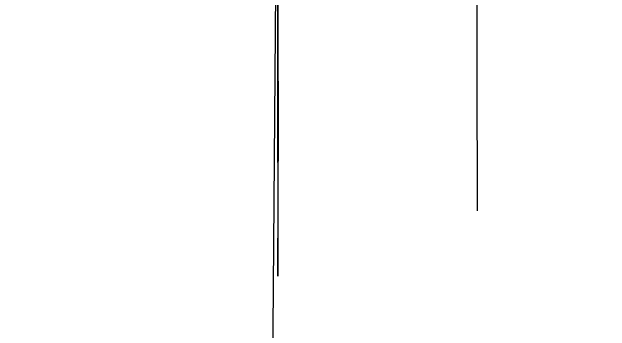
# Model space of a CAD drawing. Header units: millimetres. Extents: x 2834 to 2899, y 1629 to 1741.
# Drawn here: x 2891.01 to 2898.29, y 1648.34 to 1652.22 of the extents above; entities that cross this region are included whole.
import ezdxf

# ---------------------------------------------------------------- set-up
doc = ezdxf.new("R2010")
doc.units = ezdxf.units.MM
doc.linetypes.add('HIDDEN2', pattern=[0.1875, 0.125, -0.0625])
for name, color, linetype in [('01-BFL-G00-L01-M0', 10, 'Continuous'), ('02-TWB-G00-L01-M0', 5, 'Continuous'), ('09-SYM-G00-L01-GEHSTEIG', 8, 'Continuous')]:
    doc.layers.add(name, color=color, linetype=linetype)
doc.layers.add('09-VER-G00-L01-GEBÄUDE', color=5, linetype='Continuous', plot=False)
doc.layers.add('09-VER-G00-L01-GRUNDSTÜCKSGRENZE', color=161, linetype='Continuous', lineweight=25)

msp = doc.modelspace()

# ---------------------------------------------------------------- linework, layer by layer
at = {"layer": '01-BFL-G00-L01-M0', "linetype": 'HIDDEN2', "ltscale": 3}
msp.add_lwpolyline([(2894.5378, 1718.7279), (2894.4279, 1703.5781), (2894.2409, 1685.5881), (2894.2375, 1655.0743), (2894.2449, 1649.0092)], dxfattribs=at)
at = {"layer": '02-TWB-G00-L01-M0'}
msp.add_lwpolyline([(2882.9576, 1648.8657), (2882.9815, 1655.1428), (2894.2366, 1654.9809), (2894.2449, 1649.0092)], dxfattribs=at)
at = {"layer": '09-SYM-G00-L01-GEHSTEIG'}
msp.add_lwpolyline([(2896.6743, 1649.8045), (2896.6639, 1654.9455, 0.186744), (2897.5893, 1655.3813, 0.224279), (2897.9703, 1656.5301), (2898.0182, 1665.7237), (2898.0581, 1670.9644), (2898.0581, 1670.9644), (2898.0581, 1670.9644), (2898.1155, 1677.8581), (2898.1727, 1686.7069), (2898.1727, 1686.7069), (2898.1727, 1686.7069), (2898.2466, 1700.3289), (2898.2867, 1706.4443)], format="xyb", dxfattribs=at)
at = {"layer": '09-VER-G00-L01-GEBÄUDE', "ltscale": 1}
msp.add_lwpolyline([(2894.2449, 1649.0092), (2894.2528, 1650.8702), (2894.2366, 1654.9809)], dxfattribs=at)
at = {"layer": '09-VER-G00-L01-GRUNDSTÜCKSGRENZE', "ltscale": 0.2}
msp.add_lwpolyline([(2894.2375, 1655.0743), (2894.1457, 1643.2031)], dxfattribs=at)

doc.saveas('drawing.dxf')
